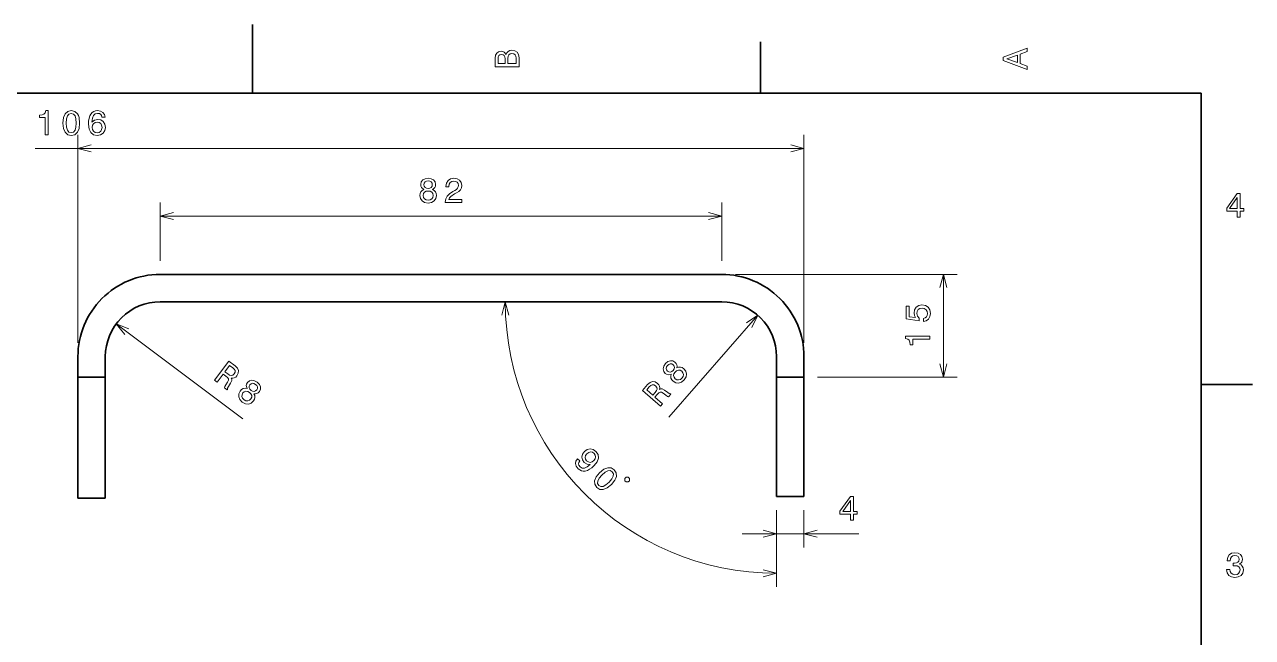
# Model space of a CAD drawing. Extents: x 0 to 297, y 0 to 210.
# Drawn here: x 115.2 to 294.5, y 120.6 to 210 of the extents above; entities that cross this region are included whole.
import ezdxf

# ---------------------------------------------------------------- set-up
doc = ezdxf.new("R2010")
doc.units = 0

msp = doc.modelspace()

# ---------------------------------------------------------------- linework, layer by layer
at = {"color": 7, "lineweight": 35, "ltscale": 0.25}
msp.add_line((148.5, 200), (148.5, 210), dxfattribs=at)
at = {"color": 7, "lineweight": 35, "ltscale": 0.1875}
for p, q in [((222.699997, 200), (222.699997, 207.5)), ((287, 157.5), (294.5, 157.5))]:
    msp.add_line(p, q, dxfattribs=at)
at = {"color": 7, "lineweight": 35}
for p, q in [((287, 200), (10, 200)), ((287, 10), (287, 200)), ((135.019547, 173.54808), (217.019531, 173.54808)), ((135.019547, 169.54808), (217.019531, 169.54808))]:
    msp.add_line(p, q, dxfattribs=at)
at = {"color": 7, "lineweight": 13}
for p, q in [((123.019547, 163.54808), (123.019547, 193.926178)), ((229.019531, 163.54808), (229.019531, 193.926178)), ((116.797012, 191.926178), (229.019531, 191.926178)), ((135.019547, 182.05574), (217.019531, 182.05574)), ((219.019531, 173.54808), (251.386826, 173.54808)), ((128.617798, 166.345749), (147.098206, 152.495941)), ((231.019531, 158.54808), (251.386826, 158.54808))]:
    msp.add_line(p, q, dxfattribs=at)
at = {"color": 7, "lineweight": 13, "ltscale": 0.212691}
for p, q in [((135.019547, 175.54808), (135.019547, 184.05574)), ((217.019531, 175.54808), (217.019531, 184.05574))]:
    msp.add_line(p, q, dxfattribs=at)
at = {"color": 7, "lineweight": 13, "ltscale": 0.375}
msp.add_line((249.386826, 158.54808), (249.386826, 173.54808), dxfattribs=at)
at = {"color": 7, "lineweight": 13, "ltscale": 0.493106}
msp.add_line((222.275833, 167.578949), (209.316284, 152.709671), dxfattribs=at)
at = {"color": 7, "lineweight": 35, "ltscale": 0.075}
for p, q in [((123.019547, 161.54808), (123.019547, 158.54808)), ((127.019547, 161.54808), (127.019547, 158.54808)), ((225.019531, 161.54808), (225.019531, 158.54808)), ((229.019531, 161.54808), (229.019531, 158.54808))]:
    msp.add_line(p, q, dxfattribs=at)
at = {"color": 7, "lineweight": 35, "ltscale": 0.1}
for p, q in [((127.019547, 158.54808), (123.019547, 158.54808)), ((225.019531, 158.54808), (229.019531, 158.54808)), ((127.019547, 140.907166), (123.019547, 140.907166)), ((225.019531, 141.148041), (229.019531, 141.148041))]:
    msp.add_line(p, q, dxfattribs=at)
at = {"color": 7, "lineweight": 35, "ltscale": 0.441023}
for p, q in [((123.019547, 140.907166), (123.019547, 158.54808)), ((127.019547, 140.907166), (127.019547, 158.54808))]:
    msp.add_line(p, q, dxfattribs=at)
at = {"color": 7, "lineweight": 35, "ltscale": 0.435001}
for p, q in [((225.019531, 141.148041), (225.019531, 158.54808)), ((229.019531, 141.148041), (229.019531, 158.54808))]:
    msp.add_line(p, q, dxfattribs=at)
at = {"color": 7, "lineweight": 13, "ltscale": 0.135975}
for p, q in [((225.019531, 139.148041), (225.019531, 133.709061)), ((229.019531, 139.148041), (229.019531, 133.709061))]:
    msp.add_line(p, q, dxfattribs=at)
at = {"color": 8, "lineweight": 13, "ltscale": 0.280164}
msp.add_line((225.019531, 139.148041), (225.019531, 127.94149), dxfattribs=at)
at = {"color": 7, "lineweight": 13, "ltscale": 0.425901}
msp.add_line((220.019531, 135.709061), (237.055557, 135.709061), dxfattribs=at)
at = {"color": 7, "lineweight": 13}
for points in [[(185.542007, 205.630417), (185.249496, 205.983429), (185.052811, 206.074219), (184.81073, 206.104477), (184.432495, 206.03891), (184.160156, 205.842224), (183.993729, 205.524506), (183.933212, 205.080704), (183.933212, 203.835022), (187.433212, 203.835022), (187.433212, 205.151306), (187.36261, 205.620331), (187.155838, 205.968307), (186.828018, 206.185165), (186.384216, 206.260818), (186.08667, 206.215424), (185.839554, 206.094391), (185.65799, 205.897705)], [(261.633209, 203.466858), (261.633209, 203.930847), (260.604401, 204.298996), (260.604401, 205.695969), (261.633209, 206.064133), (261.633209, 206.538193), (258.128174, 205.257217), (258.128174, 204.742798)], [(185.385666, 204.984879), (185.385666, 204.298996), (184.351807, 204.298996), (184.351807, 205.025223), (184.382065, 205.297562), (184.472839, 205.489197), (184.629181, 205.605194), (184.86116, 205.645538), (185.093155, 205.600143), (185.254532, 205.479111), (185.355408, 205.272339)], [(187.014618, 205.095825), (187.014618, 204.298996), (185.809296, 204.298996), (185.809296, 205.050446), (185.844589, 205.368164), (185.9505, 205.595108), (186.132065, 205.731277), (186.394302, 205.776657), (186.671692, 205.731277), (186.863327, 205.605194), (186.979324, 205.393372)], [(260.17572, 204.460388), (258.632477, 205), (260.17572, 205.539627)], [(118.224243, 193.926178), (118.683182, 193.926178), (118.683182, 197.451401), (118.34024, 197.451401), (118.249466, 197.143768), (118.067902, 196.936981), (117.790527, 196.815948), (117.407242, 196.775604), (117.407242, 196.417542), (118.224243, 196.417542)], [(120.835632, 195.635834), (120.91127, 194.844055), (121.148315, 194.279205), (121.52655, 193.936264), (122.051041, 193.825317), (122.570496, 193.936264), (122.948746, 194.279205), (123.180725, 194.844055), (123.261429, 195.635834), (123.180725, 196.422577), (123.084915, 196.73526), (122.948746, 196.992462), (122.570496, 197.335403), (122.051041, 197.451401), (121.52655, 197.335403), (121.148315, 196.987427), (120.91127, 196.422577)], [(126.997452, 196.483093), (126.901627, 196.891602), (126.679718, 197.194199), (126.336777, 197.385834), (125.892975, 197.451401), (125.595428, 197.416092), (125.338226, 197.320282), (125.111282, 197.16394), (124.919632, 196.942032), (124.768341, 196.664658), (124.657379, 196.326752), (124.586777, 195.928345), (124.566605, 195.479492), (124.647293, 194.763367), (124.894424, 194.243896), (125.292831, 193.931229), (125.837509, 193.825317), (126.326691, 193.916092), (126.69989, 194.153122), (126.941971, 194.526321), (127.02771, 195.000397), (126.941971, 195.479492), (126.709976, 195.847656), (126.351913, 196.079636), (125.908112, 196.160339), (125.429001, 196.059464), (125.070938, 195.772003), (125.146576, 196.326752), (125.307968, 196.725174), (125.555084, 196.962204), (125.898026, 197.042892), (126.150177, 197.002548), (126.341827, 196.896637), (126.467911, 196.720123), (126.533463, 196.483093)], [(121.319778, 195.635834), (121.360123, 196.246063), (121.486206, 196.68483), (121.71315, 196.942032), (122.051041, 197.032806), (122.383896, 196.942032), (122.61084, 196.68483), (122.736923, 196.246063), (122.777267, 195.635834), (122.736923, 195.020569), (122.61084, 194.581802), (122.383896, 194.3246), (122.051041, 194.238861), (121.71315, 194.3246), (121.486206, 194.581802), (121.360123, 195.020569)], [(126.538513, 194.995346), (126.483032, 194.677628), (126.341827, 194.435547), (126.114883, 194.27417), (125.832458, 194.223724), (125.534912, 194.27417), (125.307968, 194.430511), (125.161713, 194.672577), (125.116318, 194.990295), (125.166748, 195.302979), (125.307968, 195.540009), (125.539948, 195.691315), (125.852631, 195.746796), (126.124969, 195.691315), (126.341827, 195.545059), (126.483032, 195.308029)], [(173.526169, 185.941895), (173.268951, 185.80069), (173.092438, 185.604004), (172.981506, 185.356888), (172.946198, 185.059341), (173.026886, 184.610489), (173.258881, 184.262512), (173.637115, 184.040604), (174.15152, 183.954865), (174.660889, 184.040604), (175.039124, 184.262512), (175.271118, 184.610489), (175.356857, 185.059341), (175.316513, 185.356888), (175.210602, 185.604004), (175.029053, 185.80069), (174.776886, 185.941895), (174.978607, 186.062943), (175.119827, 186.22937), (175.205566, 186.431091), (175.235809, 186.678223), (175.155121, 187.036285), (174.943314, 187.323746), (174.600372, 187.510345), (174.15152, 187.580948), (173.697632, 187.510345), (173.354706, 187.323746), (173.137848, 187.036285), (173.062195, 186.678223), (173.087402, 186.431091), (173.173141, 186.22937)], [(173.54129, 186.637878), (173.581635, 186.859772), (173.702667, 187.03125), (173.894318, 187.137146), (174.15152, 187.17749), (174.403687, 187.137146), (174.595337, 187.03125), (174.71637, 186.859772), (174.761749, 186.637878), (174.71637, 186.410919), (174.595337, 186.234406), (174.403687, 186.118408), (174.15152, 186.083115), (173.894318, 186.123459), (173.702667, 186.234406), (173.581635, 186.410919)], [(176.656998, 184.05574), (179.062622, 184.05574), (179.062622, 184.489456), (177.161316, 184.489456), (177.267242, 184.726486), (177.448792, 184.923172), (178.008575, 185.28125), (178.306137, 185.432541), (178.638992, 185.649399), (178.876022, 185.90155), (179.012192, 186.199112), (179.062622, 186.537003), (178.976883, 186.960632), (178.739853, 187.293488), (178.37674, 187.50531), (177.907715, 187.580948), (177.423569, 187.495209), (177.05542, 187.258179), (176.81839, 186.879944), (176.737701, 186.380661), (176.737701, 186.310059), (177.196625, 186.310059), (177.196625, 186.350403), (177.242004, 186.693344), (177.378174, 186.945511), (177.595032, 187.106888), (177.882507, 187.162369), (178.175018, 187.111938), (178.391876, 186.985855), (178.533081, 186.789169), (178.583511, 186.542053), (178.548218, 186.310059), (178.452393, 186.113373), (178.291016, 185.941895), (178.069107, 185.790604), (177.771545, 185.629227), (177.277313, 185.316544), (176.929337, 184.983688), (176.722565, 184.580231), (176.656998, 184.070862)], [(173.430344, 185.069427), (173.475739, 185.336716), (173.621979, 185.538452), (173.848938, 185.669571), (174.15152, 185.714966), (174.449066, 185.669571), (174.676025, 185.538452), (174.822266, 185.336716), (174.872711, 185.069427), (174.822266, 184.781952), (174.676025, 184.565094), (174.449066, 184.423889), (174.15152, 184.37851), (173.848938, 184.423889), (173.621979, 184.565094), (173.475739, 184.781952)], [(292.277374, 181.916794), (292.731262, 181.916794), (292.731262, 182.784225), (293.23056, 182.784225), (293.23056, 183.187683), (292.731262, 183.187683), (292.731262, 185.341141), (292.272339, 185.341141), (290.739197, 183.228027), (290.739197, 182.784225), (292.277374, 182.784225)], [(291.162842, 183.187683), (292.277374, 184.756134), (292.277374, 183.187683)], [(246.473999, 166.665375), (246.887543, 166.776321), (247.210312, 167.023438), (247.412033, 167.386551), (247.487686, 167.850525), (247.396912, 168.359894), (247.149796, 168.758316), (246.756424, 169.010468), (246.25209, 169.106293), (245.783081, 169.020554), (245.414917, 168.778488), (245.177887, 168.400238), (245.092148, 167.911041), (245.152679, 167.532806), (245.319092, 167.240295), (244.376007, 167.381516), (244.376007, 168.914658), (243.962463, 168.914658), (243.962463, 167.04361), (245.818375, 166.766235), (245.818375, 167.169693), (245.581345, 167.462204), (245.495605, 167.835403), (245.551086, 168.158173), (245.712463, 168.405289), (245.959595, 168.56163), (246.277313, 168.617096), (246.595032, 168.56163), (246.842148, 168.400238), (246.998489, 168.153122), (247.05397, 167.835403), (247.018661, 167.568115), (246.902679, 167.361343), (246.721115, 167.210037), (246.473999, 167.134399)], [(247.386826, 164.089294), (247.386826, 164.548218), (243.861603, 164.548218), (243.861603, 164.205292), (244.16925, 164.114502), (244.376007, 163.932953), (244.497055, 163.655579), (244.537399, 163.272293), (244.895462, 163.272293), (244.895462, 164.089294)], [(142.953247, 158.101639), (143.328568, 157.820358), (144.214737, 159.002823), (144.598114, 158.715485), (144.871536, 158.491669), (145.006775, 158.302094), (145.003815, 158.096329), (144.865738, 157.827988), (144.613708, 157.449646), (144.459473, 157.19339), (144.402054, 157.015854), (144.825806, 156.698288), (144.88327, 156.774963), (144.875122, 156.95752), (145.000107, 157.191574), (145.310608, 157.664749), (145.493027, 158.051117), (145.478851, 158.225616), (145.391022, 158.411163), (145.628067, 158.391083), (145.846924, 158.447647), (146.052643, 158.57077), (146.237152, 158.766525), (146.434708, 159.147858), (146.463821, 159.523087), (146.312393, 159.876053), (145.988495, 160.200729), (145.052216, 160.902405)], [(145.626495, 159.936325), (145.854523, 159.727615), (145.970596, 159.520889), (145.973694, 159.297974), (145.843674, 159.048798), (145.627899, 158.844971), (145.413086, 158.785385), (145.173004, 158.851868), (144.903625, 159.022232), (144.471802, 159.345856), (145.170456, 160.278091)], [(209.624985, 158.978546), (209.562439, 158.691864), (209.594742, 158.429581), (209.70813, 158.183563), (209.909241, 157.961456), (210.300629, 157.727371), (210.715393, 157.67363), (211.131195, 157.812973), (211.533813, 158.144424), (211.803848, 158.584747), (211.885086, 159.015686), (211.775177, 159.419205), (211.493134, 159.778748), (211.242325, 159.943832), (210.98645, 160.026367), (210.718887, 160.018723), (210.446747, 159.921417), (210.488052, 160.153015), (210.455368, 160.36882), (210.359619, 160.565994), (210.193207, 160.751175), (209.87027, 160.925598), (209.514389, 160.954803), (209.148392, 160.818878), (208.800262, 160.526901), (208.555267, 160.138336), (208.470612, 159.757202), (208.54483, 159.404846), (208.76506, 159.112564), (208.967926, 158.969208), (209.176331, 158.901291)], [(209.11026, 159.447235), (208.969482, 159.623444), (208.919754, 159.827347), (208.96582, 160.041412), (209.104401, 160.26181), (209.300507, 160.4254), (209.506256, 160.500275), (209.715057, 160.478867), (209.912155, 160.367279), (210.053406, 160.18396), (210.106964, 159.97673), (210.068481, 159.756058), (209.929413, 159.542755), (209.730011, 159.375381), (209.520447, 159.303802), (209.307861, 159.328537)], [(210.219757, 158.333069), (210.048065, 158.542892), (209.992096, 158.78569), (210.042358, 159.042938), (210.206955, 159.300873), (210.436676, 159.495361), (210.684631, 159.580292), (210.9328, 159.557999), (211.167435, 159.420395), (211.351013, 159.193512), (211.418396, 158.940765), (211.375732, 158.676895), (211.214447, 158.422775), (210.981415, 158.224472), (210.725861, 158.146179), (210.466278, 158.178406)], [(147.713623, 156.891113), (147.423111, 156.932373), (147.16391, 156.880829), (146.926926, 156.749619), (146.72023, 156.532684), (146.515625, 156.125122), (146.492584, 155.707535), (146.66217, 155.303131), (147.0224, 154.926025), (147.481415, 154.689163), (147.917175, 154.639893), (148.311493, 154.779236), (148.649292, 155.08699), (148.795441, 155.349289), (148.858887, 155.610565), (148.831573, 155.876831), (148.714462, 156.141052), (148.948486, 156.116928), (149.161285, 156.165421), (149.350861, 156.275436), (149.523285, 156.455032), (149.673462, 156.789963), (149.676346, 157.147018), (149.513824, 157.502014), (149.196991, 157.827682), (148.791443, 158.043381), (148.405106, 158.099731), (148.059174, 157.999756), (147.783905, 157.758575), (147.655884, 157.545715), (147.603516, 157.33287)], [(208.067017, 154.320297), (208.375183, 154.673859), (207.26123, 155.644745), (207.576019, 156.00592), (207.819382, 156.262115), (208.018402, 156.383011), (208.223389, 156.364899), (208.480835, 156.207428), (208.839569, 155.928207), (209.083771, 155.755524), (209.256592, 155.685165), (209.604523, 156.084366), (209.532288, 156.147324), (209.349625, 156.152664), (209.125427, 156.294556), (208.676422, 156.639053), (208.304535, 156.849457), (208.129471, 156.84816), (207.937943, 156.774261), (207.975433, 157.009171), (207.93515, 157.231598), (207.827515, 157.445831), (207.645905, 157.644257), (207.280151, 157.86937), (206.908081, 157.926056), (206.544922, 157.801056), (206.197266, 157.501953), (205.428528, 156.619919)], [(147.113708, 156.250412), (147.310318, 156.437088), (147.54834, 156.510803), (147.808578, 156.47963), (148.077942, 156.334488), (148.288818, 156.11972), (148.391785, 155.878693), (148.387848, 155.629547), (148.267914, 155.385422), (148.055161, 155.185623), (147.808075, 155.099808), (147.541779, 155.12291), (147.276459, 155.26503), (147.061539, 155.482819), (146.964615, 155.731918), (146.977631, 155.993164)], [(148.143097, 157.438965), (148.308472, 157.592346), (148.508148, 157.656967), (148.725021, 157.626785), (148.955032, 157.504822), (149.132629, 157.32132), (149.222473, 157.121643), (149.216492, 156.911835), (149.119736, 156.707047), (148.947311, 156.552658), (148.744598, 156.484009), (148.521683, 156.506119), (148.298737, 156.629089), (148.117096, 156.815613), (148.030289, 157.019333), (148.039291, 157.23317)], [(206.43428, 157.12146), (206.65921, 157.333481), (206.873932, 157.434006), (207.096466, 157.420685), (207.335388, 157.272659), (207.522766, 157.04245), (207.566376, 156.823822), (207.482376, 156.589294), (207.292633, 156.333206), (206.93808, 155.926407), (206.059845, 156.691833)], [(235.814926, 137.709061), (236.268814, 137.709061), (236.268814, 138.576508), (236.768097, 138.576508), (236.768097, 138.979965), (236.268814, 138.979965), (236.268814, 141.133423), (235.809875, 141.133423), (234.276749, 139.020309), (234.276749, 138.576508), (235.814926, 138.576508)], [(234.700378, 138.979965), (235.814926, 140.548401), (235.814926, 138.979965)], [(290.729126, 130.51622), (290.729126, 130.480911), (290.809814, 129.996765), (291.046844, 129.633652), (291.420044, 129.401657), (291.914276, 129.315933), (292.438782, 129.401657), (292.832153, 129.623566), (293.08429, 129.976593), (293.175079, 130.430481), (293.134735, 130.728027), (293.023773, 130.970108), (292.842224, 131.156708), (292.600159, 131.292877), (292.927948, 131.565216), (293.043945, 131.998932), (292.968292, 132.392303), (292.751434, 132.68985), (292.398407, 132.87645), (291.914276, 132.942017), (291.460388, 132.861313), (291.112396, 132.63942), (290.885468, 132.286392), (290.809814, 131.817368), (290.809814, 131.782074), (291.258636, 131.782074), (291.299011, 132.104828), (291.430115, 132.336823), (291.641937, 132.478027), (291.939484, 132.528473), (292.201721, 132.488113), (292.393372, 132.382217), (292.509369, 132.210739), (292.554749, 131.97876), (292.509369, 131.731628), (292.388336, 131.565216), (292.176514, 131.46434), (291.889069, 131.434082), (291.692383, 131.439133), (291.692383, 131.04071), (291.939484, 131.050797), (292.257202, 131.005417), (292.494232, 130.884369), (292.635468, 130.687683), (292.685883, 130.430481), (292.630402, 130.13797), (292.484161, 129.921112), (292.252167, 129.784943), (291.944519, 129.739563), (291.626801, 129.789993), (291.394806, 129.941284), (291.248566, 130.183365), (291.193085, 130.51622)]]:
    msp.add_lwpolyline(points, close=True, dxfattribs=at)
for points in [[(124.951385, 192.443817), (123.019547, 191.926178), (124.951385, 191.408539)], [(227.087692, 191.408539), (229.019531, 191.926178), (227.087692, 192.443817)], [(136.951385, 182.57338), (135.019547, 182.05574), (136.951385, 181.538101)], [(215.087692, 181.538101), (217.019531, 182.05574), (215.087692, 182.57338)], [(249.904465, 171.616226), (249.386826, 173.54808), (248.869186, 171.616226)], [(221.396759, 165.782501), (222.275833, 167.578949), (220.616318, 166.462708)], [(130.474136, 165.601425), (128.617798, 166.345749), (129.853271, 164.77298)], [(248.869186, 160.479935), (249.386826, 158.54808), (249.904465, 160.479935)], [(223.087692, 135.191422), (225.019531, 135.709061), (223.087692, 136.2267)], [(230.951385, 136.2267), (229.019531, 135.709061), (230.951385, 135.191422)]]:
    msp.add_lwpolyline(points, dxfattribs=at)
at = {"color": 8, "lineweight": 13}
for points in [[(185.930588, 167.616226), (185.412949, 169.54808), (184.895309, 167.616226)], [(223.087692, 129.423859), (225.019531, 129.941498), (223.087692, 130.459137)]]:
    msp.add_lwpolyline(points, dxfattribs=at)
for points in [[(195.956833, 146.653778), (195.728607, 146.318558), (195.664413, 145.947693), (195.771393, 145.569687), (196.042419, 145.198807), (196.277771, 145.013367), (196.530975, 144.88855), (196.802002, 144.838638), (197.094421, 144.860031), (197.397537, 144.949188), (197.718475, 145.11322), (198.042999, 145.345016), (198.381775, 145.648132), (198.823975, 146.211578), (199.016541, 146.753632), (198.959488, 147.252884), (198.656372, 147.712906), (198.242706, 147.998199), (197.807648, 148.090912), (197.372574, 147.998199), (196.983871, 147.723602), (196.698578, 147.324203), (196.605865, 146.896271), (196.691452, 146.482605), (196.955338, 146.111725), (197.358307, 145.844269), (197.818329, 145.797913), (197.365448, 145.459137), (196.969604, 145.291519), (196.627258, 145.29866), (196.334839, 145.4841), (196.174362, 145.694489), (196.11731, 145.908463), (196.152969, 146.122421), (196.284912, 146.325699)], [(197.333344, 147.381256), (197.590103, 147.566696), (197.864685, 147.641586), (198.132156, 147.59523), (198.374649, 147.431183), (198.545822, 147.181564), (198.595749, 146.910538), (198.524414, 146.639511), (198.34256, 146.379181), (198.078659, 146.193756), (197.811203, 146.125992), (197.543747, 146.186615), (197.290558, 146.368484), (197.130081, 146.600281), (197.080154, 146.85704), (197.144348, 147.120941)], [(199.190582, 144.611115), (198.684189, 143.997742), (198.452393, 143.43074), (198.477356, 142.920776), (198.769775, 142.471451), (199.215546, 142.182602), (199.725494, 142.157639), (200.28894, 142.393005), (200.905869, 142.895813), (201.405121, 143.509186), (201.558472, 143.79805), (201.644043, 144.076202), (201.61908, 144.586151), (201.333801, 145.035477), (200.880905, 145.324341), (200.367386, 145.345734), (199.800385, 145.113937)], [(199.532928, 144.268768), (199.99295, 144.671738), (200.392349, 144.892838), (200.734695, 144.91423), (201.037811, 144.739487), (201.208984, 144.439941), (201.187592, 144.097595), (200.966492, 143.698196), (200.563522, 143.238159), (200.09993, 142.831635), (199.700531, 142.610535), (199.358185, 142.589142), (199.062195, 142.76387), (198.883881, 143.063431), (198.905289, 143.405777), (199.126373, 143.805176)], [(202.884338, 143.44928), (203.049347, 143.284286), (203.379318, 143.284286), (203.544312, 143.44928), (203.544312, 143.779266), (203.379318, 143.94426), (203.049347, 143.94426), (202.884338, 143.779266)]]:
    msp.add_lwpolyline(points, close=True, dxfattribs=at)
at = {"color": 7, "lineweight": 35}
for centre, radius, start, end in [((135.019547, 161.54808), 12, 90.000003, 180.000005), ((217.019531, 161.54808), 12, 360, 90.000003), ((135.019547, 161.54808), 8, 90.000003, 180.000005), ((217.019531, 161.54808), 8, 360, 90.000003)]:
    msp.add_arc(centre, radius, start, end, dxfattribs=at)
at = {"color": 8, "lineweight": 13}
msp.add_arc((225.019531, 169.54808), 39.60659, 180.000009, 269.999997, dxfattribs=at)

doc.saveas('drawing.dxf')
